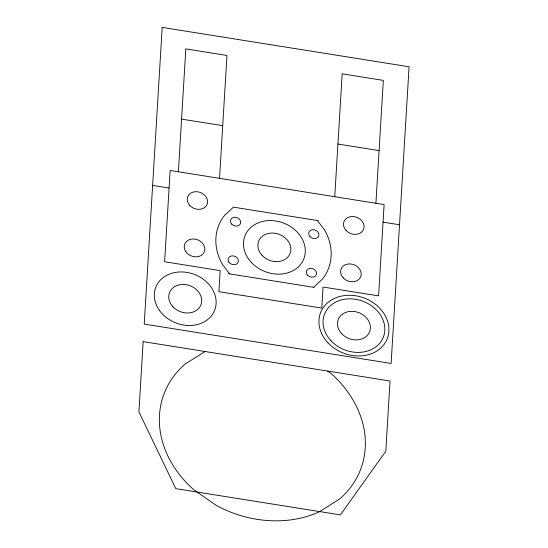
<?xml version="1.0" encoding="UTF-8"?>
<svg xmlns="http://www.w3.org/2000/svg" width="548" height="548" viewBox="0 0 548 548"><rect width="100%" height="100%" fill="white"/><g stroke="black" fill="none" stroke-linecap="round" stroke-linejoin="round"><path stroke-width="0.82" d="M178.381 171.777L185.827 48.895L226.975 55.458L219.529 178.34M323.046 287.015L321.765 308.086L218.899 291.68L220.173 270.616L164.619 261.752L170.154 170.469L384.121 204.589L378.593 295.879L323.909 287.159M334.746 196.711L342.185 73.829L383.34 80.392L375.894 203.274M313.627 287.289L322.464 279.083A58.972 48.484 21.4 0 0 324.437 229.776L317.429 220.543M205.055 351.508L185.327 363.92A105.305 86.577 21.4 0 0 193.965 489.864L216.234 505.379A105.305 86.577 21.4 0 0 319.059 511.962L339.383 499.173A105.305 86.577 21.4 0 0 330.745 373.236L327.622 371.058M181.573 119.115L222.721 125.677M337.938 144.049L379.086 150.611M152.632 185.395L169.085 188.026M383.059 222.146L399.519 224.769M318.306 220.68L233.414 207.144L224.584 215.35A58.972 48.484 21.4 0 0 222.604 264.657L229.612 273.89M228.352 273.692L314.018 287.351M143.165 341.637L138.911 411.863L175.805 488.645L340.397 514.894L385.799 451.23L390.053 381.011L143.165 341.637M162.201 27.4L144.227 324.087L391.121 363.454L409.089 66.774L162.201 27.4M262.143 255.43A16.851 13.851 21.4 0 0 290.063 253.525A16.851 13.851 21.4 0 0 270.945 233.106A16.851 13.851 21.4 0 0 262.143 255.43M251.436 262.492A31.592 25.975 21.4 0 0 303.784 258.923A31.592 25.975 21.4 0 0 267.938 220.645A31.592 25.975 21.4 0 0 251.436 262.492M346.124 230.496A10.528 8.658 21.4 0 0 363.577 229.311A10.528 8.658 21.4 0 0 351.631 216.549A10.528 8.658 21.4 0 0 346.124 230.496M343.254 277.898A10.528 8.658 21.4 0 0 360.707 276.706A10.528 8.658 21.4 0 0 348.754 263.944A10.528 8.658 21.4 0 0 343.254 277.898M189.677 205.329A10.426 8.569 21.4 0 0 207.034 204.527A10.426 8.569 21.4 0 0 195.533 191.69A10.426 8.569 21.4 0 0 189.677 205.329M185.635 251.333A10.528 8.658 21.4 0 0 203.472 253.347A10.528 8.658 21.4 0 0 194.519 239.058A10.528 8.658 21.4 0 0 185.635 251.333M159.304 310.182A31.592 25.975 21.4 0 0 212.761 313.956A31.592 25.975 21.4 0 0 183.635 272.02A31.592 25.975 21.4 0 0 159.304 310.182M327.93 342.781A35.805 29.434 21.4 0 0 387.258 338.733A35.805 29.434 21.4 0 0 346.637 295.351A35.805 29.434 21.4 0 0 327.93 342.781M231.777 224.194A5.268 4.329 21.4 0 0 240.497 223.598A5.268 4.329 21.4 0 0 234.523 217.22A5.268 4.329 21.4 0 0 231.777 224.194M228.893 262.136A5.268 4.329 21.4 0 0 237.805 262.896A5.268 4.329 21.4 0 0 233.085 255.848A5.268 4.329 21.4 0 0 228.893 262.136M309.956 236.661A5.268 4.329 21.4 0 0 318.683 236.065A5.268 4.329 21.4 0 0 312.709 229.687A5.268 4.329 21.4 0 0 309.956 236.661M307.62 275.281A5.268 4.329 21.4 0 0 316.34 274.692A5.268 4.329 21.4 0 0 310.367 268.308A5.268 4.329 21.4 0 0 307.62 275.281M341.699 333.698A16.851 13.851 21.4 0 0 369.619 331.793A16.851 13.851 21.4 0 0 350.501 311.38A16.851 13.851 21.4 0 0 341.699 333.698M330.992 340.76A31.592 25.975 21.4 0 0 383.34 337.191A31.592 25.975 21.4 0 0 347.494 298.913A31.592 25.975 21.4 0 0 330.992 340.76M172.99 306.791A16.851 13.851 21.4 0 0 200.911 304.887A16.851 13.851 21.4 0 0 181.792 284.474A16.851 13.851 21.4 0 0 172.99 306.791"/></g></svg>
